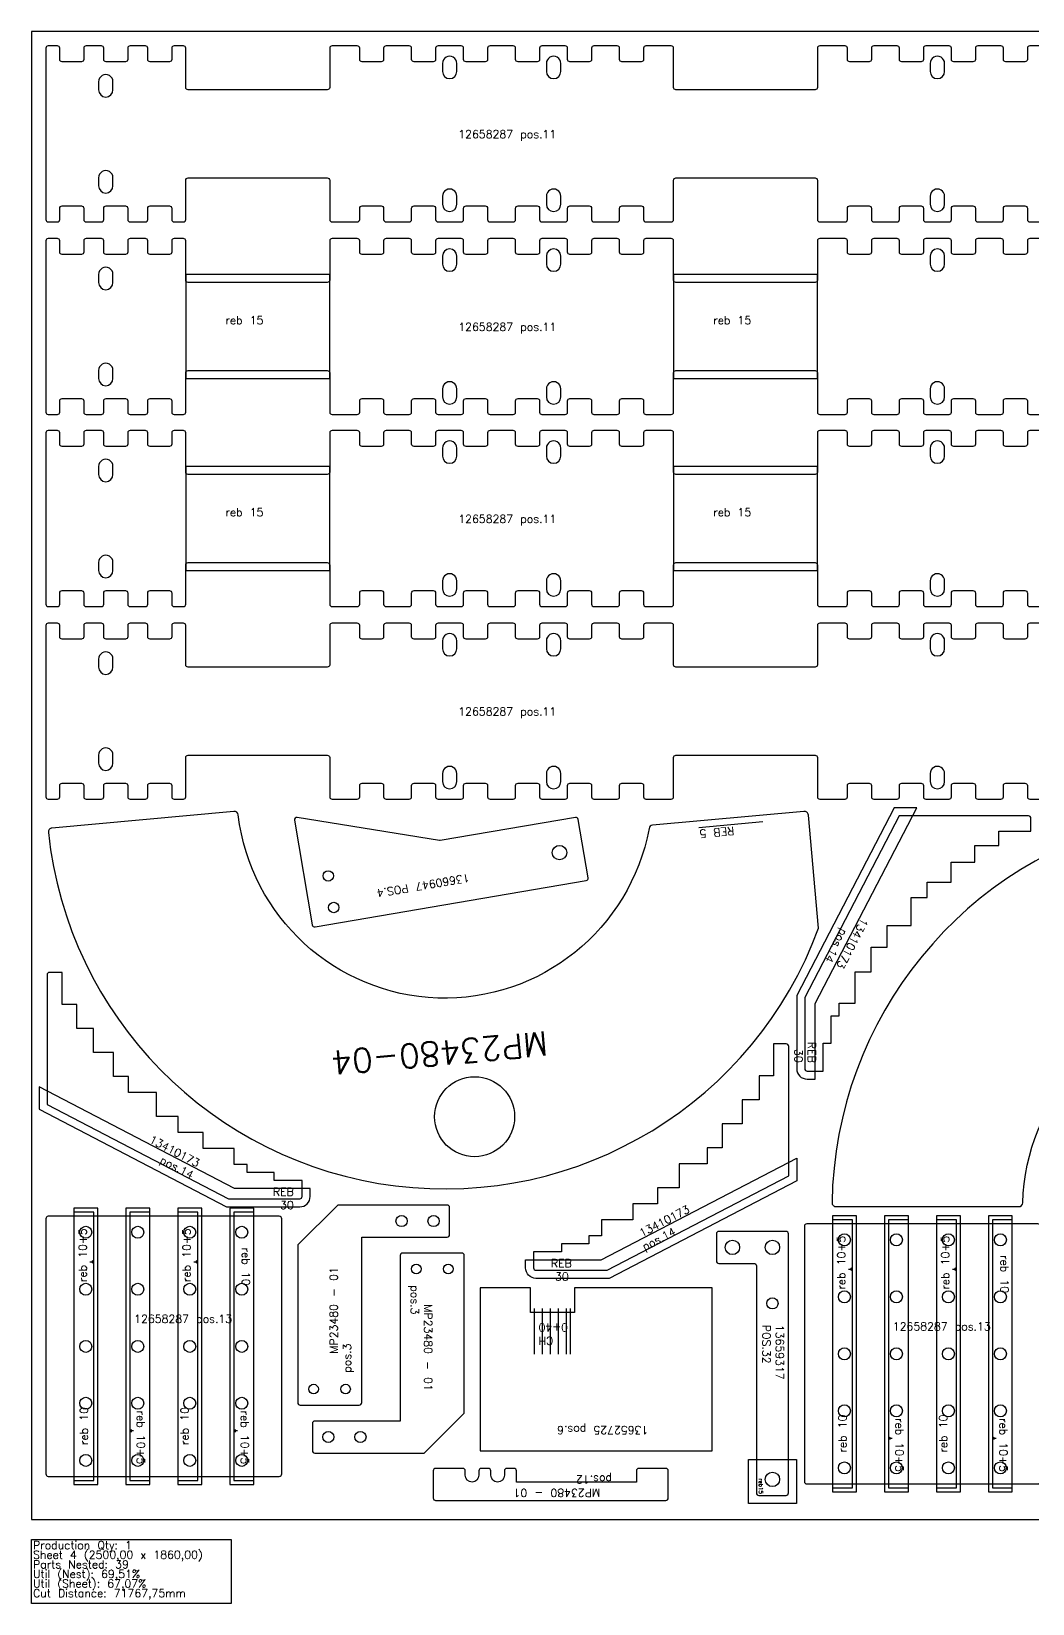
# Model space of a CAD drawing. Header units: millimetres. Extents: x 7875 to 10375, y -105 to 1860.
# Drawn here: x 7875 to 9127, y -105 to 1860 of the extents above; entities that cross this region are included whole.
import ezdxf

# ---------------------------------------------------------------- set-up
doc = ezdxf.new("R2010")
doc.units = ezdxf.units.MM
for name, color, linetype in [('12658287', 7, 'Continuous'), ('13410173', 7, 'Continuous'), ('13660947v0', 7, 'Continuous'), ('Chanfro', 7, 'Continuous'), ('MP23480 - 01', 7, 'Continuous'), ('MP23480-04', 7, 'Continuous'), ('Rebaixo', 7, 'Continuous'), ('sheet', 24, 'Continuous'), ('Stats', 7, 'Continuous'), ('Texto', 7, 'Continuous')]:
    doc.layers.add(name, color=color, linetype=linetype)
doc.styles.get("Standard").update_dxf_attribs({"font": 'txt.shx'})

msp = doc.modelspace()

# ---------------------------------------------------------------- linework, layer by layer
at = {"color": 7}
msp.add_lwpolyline([(8731.7, 323.2, 0.414214), (8734.7, 320.2), (8778.7, 320.2, -0.414214), (8781.7, 317.2), (8781.7, 33.2, 0.414214), (8784.7, 30.2), (8818.7, 30.2, 0.414214), (8821.7, 33.2), (8821.7, 357.2, 0.414214), (8818.7, 360.2), (8734.7, 360.2, 0.414214), (8731.7, 357.2)], format="xyb", close=True, dxfattribs=at)
at = {"color": 2}
msp.add_lwpolyline([(8726.2, 85.7), (8726.2, 289.7), (8554.2, 289.7), (8554.2, 258.7), (8499.2, 258.7), (8499.2, 289.7), (8436.2, 289.7), (8436.2, 85.7)], close=True, dxfattribs=at)
at = {"color": 7}
for centre, radius in [((8751.7, 340.2), 9), ((8801.7, 340.2), 9), ((8801.7, 270.2), 7), ((8801.7, 50.2), 9)]:
    msp.add_circle(centre, radius, dxfattribs=at)
at = {"layer": '12658287', "color": 1}
for p, q in [((8002.8, 110.9), (7998, 110.9)), ((8132.8, 110.9), (8128, 110.9)), ((8951.5, 101.5), (8946.7, 101.5)), ((9081.5, 101.5), (9076.7, 101.5))]:
    msp.add_line(p, q, dxfattribs=at)
at = {"layer": '12658287', "color": 2}
for points in [[(9152.5, 1842), (9123.5, 1842, 0.414214), (9120.5, 1839), (9120.5, 1825, -0.414214), (9117.5, 1822), (9093.5, 1822, -0.414214), (9090.5, 1825), (9090.5, 1839, 0.414214), (9087.5, 1842), (9058.5, 1842, 0.414214), (9055.5, 1839), (9055.5, 1825, -0.414214), (9052.5, 1822), (9028.5, 1822, -0.414214), (9025.5, 1825), (9025.5, 1839, 0.414214), (9022.5, 1842), (8993.5, 1842, 0.414214), (8990.5, 1839), (8990.5, 1825, -0.414214), (8987.5, 1822), (8963.5, 1822, -0.414214), (8960.5, 1825), (8960.5, 1839, 0.414214), (8957.5, 1842), (8928.5, 1842, 0.414214), (8925.5, 1839), (8925.5, 1825, -0.414214), (8922.5, 1822), (8898.5, 1822, -0.414214), (8895.5, 1825), (8895.5, 1839, 0.414214), (8892.5, 1842), (8861, 1842, 0.414214), (8858, 1839), (8858, 1790, -0.414214), (8855, 1787), (8681, 1787, -0.414214), (8678, 1790), (8678, 1839, 0.414214), (8675, 1842), (8643.5, 1842, 0.414214), (8640.5, 1839), (8640.5, 1825, -0.414214), (8637.5, 1822), (8613.5, 1822, -0.414214), (8610.5, 1825), (8610.5, 1839, 0.414214), (8607.5, 1842), (8578.5, 1842, 0.414214), (8575.5, 1839), (8575.5, 1825, -0.414214), (8572.5, 1822), (8548.5, 1822, -0.414214), (8545.5, 1825), (8545.5, 1839, 0.414214), (8542.5, 1842), (8513.5, 1842, 0.414214), (8510.5, 1839), (8510.5, 1825, -0.414214), (8507.5, 1822), (8483.5, 1822, -0.414214), (8480.5, 1825), (8480.5, 1839, 0.414214), (8477.5, 1842), (8448.5, 1842, 0.414214), (8445.5, 1839), (8445.5, 1825, -0.414214), (8442.5, 1822), (8418.5, 1822, -0.414214), (8415.5, 1825), (8415.5, 1839, 0.414214), (8412.5, 1842), (8383.5, 1842, 0.414214), (8380.5, 1839), (8380.5, 1825, -0.414214), (8377.5, 1822), (8353.5, 1822, -0.414214), (8350.5, 1825), (8350.5, 1839, 0.414214), (8347.5, 1842), (8318.5, 1842, 0.414214), (8315.5, 1839), (8315.5, 1825, -0.414214), (8312.5, 1822), (8288.5, 1822, -0.414214), (8285.5, 1825), (8285.5, 1839, 0.414214), (8282.5, 1842), (8251, 1842, 0.414214), (8248, 1839), (8248, 1790, -0.414214), (8245, 1787), (8071, 1787, -0.414214), (8068, 1790), (8068, 1839, 0.414214), (8065, 1842), (8053.5, 1842, 0.414214), (8050.5, 1839), (8050.5, 1825, -0.414214), (8047.5, 1822), (8023.5, 1822, -0.414214), (8020.5, 1825), (8020.5, 1839, 0.414214), (8017.5, 1842), (7998.5, 1842, 0.414214), (7995.5, 1839), (7995.5, 1825, -0.414214), (7992.5, 1822), (7968.5, 1822, -0.414214), (7965.5, 1825), (7965.5, 1839, 0.414214), (7962.5, 1842), (7943.5, 1842, 0.414214), (7940.5, 1839), (7940.5, 1825, -0.414214), (7937.5, 1822), (7913.5, 1822, -0.414214), (7910.5, 1825), (7910.5, 1839, 0.414214), (7907.5, 1842), (7896, 1842, 0.414214), (7893, 1839), (7893, 1625, 0.414214), (7896, 1622), (7907.5, 1622, 0.414214), (7910.5, 1625), (7910.5, 1639, -0.414214), (7913.5, 1642), (7937.5, 1642, -0.414214), (7940.5, 1639), (7940.5, 1625, 0.414214), (7943.5, 1622), (7962.5, 1622, 0.414214), (7965.5, 1625), (7965.5, 1639, -0.414214), (7968.5, 1642), (7992.5, 1642, -0.414214), (7995.5, 1639), (7995.5, 1625, 0.414214), (7998.5, 1622), (8017.5, 1622, 0.414214), (8020.5, 1625), (8020.5, 1639, -0.414214), (8023.5, 1642), (8047.5, 1642, -0.414214), (8050.5, 1639), (8050.5, 1625, 0.414214), (8053.5, 1622), (8065, 1622, 0.414214), (8068, 1625), (8068, 1674, -0.414214), (8071, 1677), (8245, 1677, -0.414214), (8248, 1674), (8248, 1625, 0.414214), (8251, 1622), (8282.5, 1622, 0.414214), (8285.5, 1625), (8285.5, 1639, -0.414214), (8288.5, 1642), (8312.5, 1642, -0.414214), (8315.5, 1639), (8315.5, 1625, 0.414214), (8318.5, 1622), (8347.5, 1622, 0.414214), (8350.5, 1625), (8350.5, 1639, -0.414214), (8353.5, 1642), (8377.5, 1642, -0.414214), (8380.5, 1639), (8380.5, 1625, 0.414214), (8383.5, 1622), (8412.5, 1622, 0.414214), (8415.5, 1625), (8415.5, 1639, -0.414214), (8418.5, 1642), (8442.5, 1642, -0.414214), (8445.5, 1639), (8445.5, 1625, 0.414214), (8448.5, 1622), (8477.5, 1622, 0.414214), (8480.5, 1625), (8480.5, 1639, -0.414214), (8483.5, 1642), (8507.5, 1642, -0.414214), (8510.5, 1639), (8510.5, 1625, 0.414214), (8513.5, 1622), (8542.5, 1622, 0.414214), (8545.5, 1625), (8545.5, 1639, -0.414214), (8548.5, 1642), (8572.5, 1642, -0.414214), (8575.5, 1639), (8575.5, 1625, 0.414214), (8578.5, 1622), (8607.5, 1622, 0.414214), (8610.5, 1625), (8610.5, 1639, -0.414214), (8613.5, 1642), (8637.5, 1642, -0.414214), (8640.5, 1639), (8640.5, 1625, 0.414214), (8643.5, 1622), (8675, 1622, 0.414214), (8678, 1625), (8678, 1674, -0.414214), (8681, 1677), (8855, 1677, -0.414214), (8858, 1674), (8858, 1625, 0.414214), (8861, 1622), (8892.5, 1622, 0.414214), (8895.5, 1625), (8895.5, 1639, -0.414214), (8898.5, 1642), (8922.5, 1642, -0.414214), (8925.5, 1639), (8925.5, 1625, 0.414214), (8928.5, 1622), (8957.5, 1622, 0.414214), (8960.5, 1625), (8960.5, 1639, -0.414214), (8963.5, 1642), (8987.5, 1642, -0.414214), (8990.5, 1639), (8990.5, 1625, 0.414214), (8993.5, 1622), (9022.5, 1622, 0.414214), (9025.5, 1625), (9025.5, 1639, -0.414214), (9028.5, 1642), (9052.5, 1642, -0.414214), (9055.5, 1639), (9055.5, 1625, 0.414214), (9058.5, 1622), (9087.5, 1622, 0.414214), (9090.5, 1625), (9090.5, 1639, -0.414214), (9093.5, 1642), (9117.5, 1642, -0.414214), (9120.5, 1639), (9120.5, 1625, 0.414214), (9123.5, 1622), (9152.5, 1622, 0.414214)], [(9152.5, 1120.4), (9123.5, 1120.4, 0.414214), (9120.5, 1117.4), (9120.5, 1103.4, -0.414214), (9117.5, 1100.4), (9093.5, 1100.4, -0.414214), (9090.5, 1103.4), (9090.5, 1117.4, 0.414214), (9087.5, 1120.4), (9058.5, 1120.4, 0.414214), (9055.5, 1117.4), (9055.5, 1103.4, -0.414214), (9052.5, 1100.4), (9028.5, 1100.4, -0.414214), (9025.5, 1103.4), (9025.5, 1117.4, 0.414214), (9022.5, 1120.4), (8993.5, 1120.4, 0.414214), (8990.5, 1117.4), (8990.5, 1103.4, -0.414214), (8987.5, 1100.4), (8963.5, 1100.4, -0.414214), (8960.5, 1103.4), (8960.5, 1117.4, 0.414214), (8957.5, 1120.4), (8928.5, 1120.4, 0.414214), (8925.5, 1117.4), (8925.5, 1103.4, -0.414214), (8922.5, 1100.4), (8898.5, 1100.4, -0.414214), (8895.5, 1103.4), (8895.5, 1117.4, 0.414214), (8892.5, 1120.4), (8861, 1120.4, 0.414214), (8858, 1117.4), (8858, 1068.4, -0.414214), (8855, 1065.4), (8681, 1065.4, -0.414214), (8678, 1068.4), (8678, 1117.4, 0.414214), (8675, 1120.4), (8643.5, 1120.4, 0.414214), (8640.5, 1117.4), (8640.5, 1103.4, -0.414214), (8637.5, 1100.4), (8613.5, 1100.4, -0.414214), (8610.5, 1103.4), (8610.5, 1117.4, 0.414214), (8607.5, 1120.4), (8578.5, 1120.4, 0.414214), (8575.5, 1117.4), (8575.5, 1103.4, -0.414214), (8572.5, 1100.4), (8548.5, 1100.4, -0.414214), (8545.5, 1103.4), (8545.5, 1117.4, 0.414214), (8542.5, 1120.4), (8513.5, 1120.4, 0.414214), (8510.5, 1117.4), (8510.5, 1103.4, -0.414214), (8507.5, 1100.4), (8483.5, 1100.4, -0.414214), (8480.5, 1103.4), (8480.5, 1117.4, 0.414214), (8477.5, 1120.4), (8448.5, 1120.4, 0.414214), (8445.5, 1117.4), (8445.5, 1103.4, -0.414214), (8442.5, 1100.4), (8418.5, 1100.4, -0.414214), (8415.5, 1103.4), (8415.5, 1117.4, 0.414214), (8412.5, 1120.4), (8383.5, 1120.4, 0.414214), (8380.5, 1117.4), (8380.5, 1103.4, -0.414214), (8377.5, 1100.4), (8353.5, 1100.4, -0.414214), (8350.5, 1103.4), (8350.5, 1117.4, 0.414214), (8347.5, 1120.4), (8318.5, 1120.4, 0.414214), (8315.5, 1117.4), (8315.5, 1103.4, -0.414214), (8312.5, 1100.4), (8288.5, 1100.4, -0.414214), (8285.5, 1103.4), (8285.5, 1117.4, 0.414214), (8282.5, 1120.4), (8251, 1120.4, 0.414214), (8248, 1117.4), (8248, 1068.4, -0.414214), (8245, 1065.4), (8071, 1065.4, -0.414214), (8068, 1068.4), (8068, 1117.4, 0.414214), (8065, 1120.4), (8053.5, 1120.4, 0.414214), (8050.5, 1117.4), (8050.5, 1103.4, -0.414214), (8047.5, 1100.4), (8023.5, 1100.4, -0.414214), (8020.5, 1103.4), (8020.5, 1117.4, 0.414214), (8017.5, 1120.4), (7998.5, 1120.4, 0.414214), (7995.5, 1117.4), (7995.5, 1103.4, -0.414214), (7992.5, 1100.4), (7968.5, 1100.4, -0.414214), (7965.5, 1103.4), (7965.5, 1117.4, 0.414214), (7962.5, 1120.4), (7943.5, 1120.4, 0.414214), (7940.5, 1117.4), (7940.5, 1103.4, -0.414214), (7937.5, 1100.4), (7913.5, 1100.4, -0.414214), (7910.5, 1103.4), (7910.5, 1117.4, 0.414214), (7907.5, 1120.4), (7896, 1120.4, 0.414214), (7893, 1117.4), (7893, 903.4, 0.414214), (7896, 900.4), (7907.5, 900.4, 0.414214), (7910.5, 903.4), (7910.5, 917.4, -0.414214), (7913.5, 920.4), (7937.5, 920.4, -0.414214), (7940.5, 917.4), (7940.5, 903.4, 0.414214), (7943.5, 900.4), (7962.5, 900.4, 0.414214), (7965.5, 903.4), (7965.5, 917.4, -0.414214), (7968.5, 920.4), (7992.5, 920.4, -0.414214), (7995.5, 917.4), (7995.5, 903.4, 0.414214), (7998.5, 900.4), (8017.5, 900.4, 0.414214), (8020.5, 903.4), (8020.5, 917.4, -0.414214), (8023.5, 920.4), (8047.5, 920.4, -0.414214), (8050.5, 917.4), (8050.5, 903.4, 0.414214), (8053.5, 900.4), (8065, 900.4, 0.414214), (8068, 903.4), (8068, 952.4, -0.414214), (8071, 955.4), (8245, 955.4, -0.414214), (8248, 952.4), (8248, 903.4, 0.414214), (8251, 900.4), (8282.5, 900.4, 0.414214), (8285.5, 903.4), (8285.5, 917.4, -0.414214), (8288.5, 920.4), (8312.5, 920.4, -0.414214), (8315.5, 917.4), (8315.5, 903.4, 0.414214), (8318.5, 900.4), (8347.5, 900.4, 0.414214), (8350.5, 903.4), (8350.5, 917.4, -0.414214), (8353.5, 920.4), (8377.5, 920.4, -0.414214), (8380.5, 917.4), (8380.5, 903.4, 0.414214), (8383.5, 900.4), (8412.5, 900.4, 0.414214), (8415.5, 903.4), (8415.5, 917.4, -0.414214), (8418.5, 920.4), (8442.5, 920.4, -0.414214), (8445.5, 917.4), (8445.5, 903.4, 0.414214), (8448.5, 900.4), (8477.5, 900.4, 0.414214), (8480.5, 903.4), (8480.5, 917.4, -0.414214), (8483.5, 920.4), (8507.5, 920.4, -0.414214), (8510.5, 917.4), (8510.5, 903.4, 0.414214), (8513.5, 900.4), (8542.5, 900.4, 0.414214), (8545.5, 903.4), (8545.5, 917.4, -0.414214), (8548.5, 920.4), (8572.5, 920.4, -0.414214), (8575.5, 917.4), (8575.5, 903.4, 0.414214), (8578.5, 900.4), (8607.5, 900.4, 0.414214), (8610.5, 903.4), (8610.5, 917.4, -0.414214), (8613.5, 920.4), (8637.5, 920.4, -0.414214), (8640.5, 917.4), (8640.5, 903.4, 0.414214), (8643.5, 900.4), (8675, 900.4, 0.414214), (8678, 903.4), (8678, 952.4, -0.414214), (8681, 955.4), (8855, 955.4, -0.414214), (8858, 952.4), (8858, 903.4, 0.414214), (8861, 900.4), (8892.5, 900.4, 0.414214), (8895.5, 903.4), (8895.5, 917.4, -0.414214), (8898.5, 920.4), (8922.5, 920.4, -0.414214), (8925.5, 917.4), (8925.5, 903.4, 0.414214), (8928.5, 900.4), (8957.5, 900.4, 0.414214), (8960.5, 903.4), (8960.5, 917.4, -0.414214), (8963.5, 920.4), (8987.5, 920.4, -0.414214), (8990.5, 917.4), (8990.5, 903.4, 0.414214), (8993.5, 900.4), (9022.5, 900.4, 0.414214), (9025.5, 903.4), (9025.5, 917.4, -0.414214), (9028.5, 920.4), (9052.5, 920.4, -0.414214), (9055.5, 917.4), (9055.5, 903.4, 0.414214), (9058.5, 900.4), (9087.5, 900.4, 0.414214), (9090.5, 903.4), (9090.5, 917.4, -0.414214), (9093.5, 920.4), (9117.5, 920.4, -0.414214), (9120.5, 917.4), (9120.5, 903.4, 0.414214), (9123.5, 900.4), (9152.5, 900.4, 0.414214)]]:
    msp.add_lwpolyline(points, format="xyb", dxfattribs=at)
for points in [[(8389, 1810, 0.999961), (8407, 1810), (8407, 1820, 1.000039), (8389, 1820)], [(8519, 1810, 0.999961), (8537, 1810), (8537, 1820, 1.000039), (8519, 1820)], [(8999, 1810, 0.999961), (9017, 1810), (9017, 1820, 1.000039), (8999, 1820)], [(7959, 1787, 0.999961), (7977, 1787), (7977, 1797, 1.000039), (7959, 1797)], [(7977, 1677, 1.000039), (7959, 1677), (7959, 1667, 0.999914), (7977, 1667)], [(8407, 1654, 1.000086), (8389, 1654), (8389, 1644, 0.999961), (8407, 1644)], [(8537, 1654, 1.000086), (8519, 1654), (8519, 1644, 0.999961), (8537, 1644)], [(9017, 1654, 1.000086), (8999, 1654), (8999, 1644, 0.999961), (9017, 1644)], [(8389, 1088.4, 0.999958), (8407, 1088.4), (8407, 1098.4, 1.000087), (8389, 1098.4)], [(8519, 1088.4, 0.999958), (8537, 1088.4), (8537, 1098.4, 1.000087), (8519, 1098.4)], [(8999, 1088.4, 0.999958), (9017, 1088.4), (9017, 1098.4, 1.000087), (8999, 1098.4)], [(7959, 1065.4, 0.999958), (7977, 1065.4), (7977, 1075.4, 1.000042), (7959, 1075.4)], [(7977, 955.4, 1.000087), (7959, 955.4), (7959, 945.4, 0.999958), (7977, 945.4)], [(8407, 932.4, 1.000042), (8389, 932.4), (8389, 922.4, 0.999958), (8407, 922.4)], [(8537, 932.4, 1.000042), (8519, 932.4), (8519, 922.4, 0.999958), (8537, 922.4)], [(9017, 932.4, 1.000042), (8999, 932.4), (8999, 922.4, 0.999958), (9017, 922.4)]]:
    msp.add_lwpolyline(points, format="xyb", close=True, dxfattribs=at)
at = {"layer": '12658287', "color": 6}
for points in [[(9152.5, 1601.2), (9123.5, 1601.2, 0.414214), (9120.5, 1598.2), (9120.5, 1584.2, -0.414214), (9117.5, 1581.2), (9093.5, 1581.2, -0.414214), (9090.5, 1584.2), (9090.5, 1598.2, 0.414214), (9087.5, 1601.2), (9058.5, 1601.2, 0.414214), (9055.5, 1598.2), (9055.5, 1584.2, -0.414214), (9052.5, 1581.2), (9028.5, 1581.2, -0.414214), (9025.5, 1584.2), (9025.5, 1598.2, 0.414214), (9022.5, 1601.2), (8993.5, 1601.2, 0.414214), (8990.5, 1598.2), (8990.5, 1584.2, -0.414214), (8987.5, 1581.2), (8963.5, 1581.2, -0.414214), (8960.5, 1584.2), (8960.5, 1598.2, 0.414214), (8957.5, 1601.2), (8928.5, 1601.2, 0.414214), (8925.5, 1598.2), (8925.5, 1584.2, -0.414214), (8922.5, 1581.2), (8898.5, 1581.2, -0.414214), (8895.5, 1584.2), (8895.5, 1598.2, 0.414214), (8892.5, 1601.2), (8861, 1601.2, 0.414214), (8858, 1598.2), (8858, 1549.2, -0.414214), (8855, 1546.2), (8681, 1546.2, -0.414214), (8678, 1549.2), (8678, 1598.2, 0.414214), (8675, 1601.2), (8643.5, 1601.2, 0.414214), (8640.5, 1598.2), (8640.5, 1584.2, -0.414214), (8637.5, 1581.2), (8613.5, 1581.2, -0.414214), (8610.5, 1584.2), (8610.5, 1598.2, 0.414214), (8607.5, 1601.2), (8578.5, 1601.2, 0.414214), (8575.5, 1598.2), (8575.5, 1584.2, -0.414214), (8572.5, 1581.2), (8548.5, 1581.2, -0.414214), (8545.5, 1584.2), (8545.5, 1598.2, 0.414214), (8542.5, 1601.2), (8513.5, 1601.2, 0.414214), (8510.5, 1598.2), (8510.5, 1584.2, -0.414214), (8507.5, 1581.2), (8483.5, 1581.2, -0.414214), (8480.5, 1584.2), (8480.5, 1598.2, 0.414214), (8477.5, 1601.2), (8448.5, 1601.2, 0.414214), (8445.5, 1598.2), (8445.5, 1584.2, -0.414214), (8442.5, 1581.2), (8418.5, 1581.2, -0.414214), (8415.5, 1584.2), (8415.5, 1598.2, 0.414214), (8412.5, 1601.2), (8383.5, 1601.2, 0.414214), (8380.5, 1598.2), (8380.5, 1584.2, -0.414214), (8377.5, 1581.2), (8353.5, 1581.2, -0.414214), (8350.5, 1584.2), (8350.5, 1598.2, 0.414214), (8347.5, 1601.2), (8318.5, 1601.2, 0.414214), (8315.5, 1598.2), (8315.5, 1584.2, -0.414214), (8312.5, 1581.2), (8288.5, 1581.2, -0.414214), (8285.5, 1584.2), (8285.5, 1598.2, 0.414214), (8282.5, 1601.2), (8251, 1601.2, 0.414214), (8248, 1598.2), (8248, 1549.2, -0.414214), (8245, 1546.2), (8071, 1546.2, -0.414214), (8068, 1549.2), (8068, 1598.2, 0.414214), (8065, 1601.2), (8053.5, 1601.2, 0.414214), (8050.5, 1598.2), (8050.5, 1584.2, -0.414214), (8047.5, 1581.2), (8023.5, 1581.2, -0.414214), (8020.5, 1584.2), (8020.5, 1598.2, 0.414214), (8017.5, 1601.2), (7998.5, 1601.2, 0.414214), (7995.5, 1598.2), (7995.5, 1584.2, -0.414214), (7992.5, 1581.2), (7968.5, 1581.2, -0.414214), (7965.5, 1584.2), (7965.5, 1598.2, 0.414214), (7962.5, 1601.2), (7943.5, 1601.2, 0.414214), (7940.5, 1598.2), (7940.5, 1584.2, -0.414214), (7937.5, 1581.2), (7913.5, 1581.2, -0.414214), (7910.5, 1584.2), (7910.5, 1598.2, 0.414214), (7907.5, 1601.2), (7896, 1601.2, 0.414214), (7893, 1598.2), (7893, 1384.2, 0.414214), (7896, 1381.2), (7907.5, 1381.2, 0.414214), (7910.5, 1384.2), (7910.5, 1398.2, -0.414214), (7913.5, 1401.2), (7937.5, 1401.2, -0.414214), (7940.5, 1398.2), (7940.5, 1384.2, 0.414214), (7943.5, 1381.2), (7962.5, 1381.2, 0.414214), (7965.5, 1384.2), (7965.5, 1398.2, -0.414214), (7968.5, 1401.2), (7992.5, 1401.2, -0.414214), (7995.5, 1398.2), (7995.5, 1384.2, 0.414214), (7998.5, 1381.2), (8017.5, 1381.2, 0.414214), (8020.5, 1384.2), (8020.5, 1398.2, -0.414214), (8023.5, 1401.2), (8047.5, 1401.2, -0.414214), (8050.5, 1398.2), (8050.5, 1384.2, 0.414214), (8053.5, 1381.2), (8065, 1381.2, 0.414214), (8068, 1384.2), (8068, 1433.2, -0.414214), (8071, 1436.2), (8245, 1436.2, -0.414214), (8248, 1433.2), (8248, 1384.2, 0.414214), (8251, 1381.2), (8282.5, 1381.2, 0.414214), (8285.5, 1384.2), (8285.5, 1398.2, -0.414214), (8288.5, 1401.2), (8312.5, 1401.2, -0.414214), (8315.5, 1398.2), (8315.5, 1384.2, 0.414214), (8318.5, 1381.2), (8347.5, 1381.2, 0.414214), (8350.5, 1384.2), (8350.5, 1398.2, -0.414214), (8353.5, 1401.2), (8377.5, 1401.2, -0.414214), (8380.5, 1398.2), (8380.5, 1384.2, 0.414214), (8383.5, 1381.2), (8412.5, 1381.2, 0.414214), (8415.5, 1384.2), (8415.5, 1398.2, -0.414214), (8418.5, 1401.2), (8442.5, 1401.2, -0.414214), (8445.5, 1398.2), (8445.5, 1384.2, 0.414214), (8448.5, 1381.2), (8477.5, 1381.2, 0.414214), (8480.5, 1384.2), (8480.5, 1398.2, -0.414214), (8483.5, 1401.2), (8507.5, 1401.2, -0.414214), (8510.5, 1398.2), (8510.5, 1384.2, 0.414214), (8513.5, 1381.2), (8542.5, 1381.2, 0.414214), (8545.5, 1384.2), (8545.5, 1398.2, -0.414214), (8548.5, 1401.2), (8572.5, 1401.2, -0.414214), (8575.5, 1398.2), (8575.5, 1384.2, 0.414214), (8578.5, 1381.2), (8607.5, 1381.2, 0.414214), (8610.5, 1384.2), (8610.5, 1398.2, -0.414214), (8613.5, 1401.2), (8637.5, 1401.2, -0.414214), (8640.5, 1398.2), (8640.5, 1384.2, 0.414214), (8643.5, 1381.2), (8675, 1381.2, 0.414214), (8678, 1384.2), (8678, 1433.2, -0.414214), (8681, 1436.2), (8855, 1436.2, -0.414214), (8858, 1433.2), (8858, 1384.2, 0.414214), (8861, 1381.2), (8892.5, 1381.2, 0.414214), (8895.5, 1384.2), (8895.5, 1398.2, -0.414214), (8898.5, 1401.2), (8922.5, 1401.2, -0.414214), (8925.5, 1398.2), (8925.5, 1384.2, 0.414214), (8928.5, 1381.2), (8957.5, 1381.2, 0.414214), (8960.5, 1384.2), (8960.5, 1398.2, -0.414214), (8963.5, 1401.2), (8987.5, 1401.2, -0.414214), (8990.5, 1398.2), (8990.5, 1384.2, 0.414214), (8993.5, 1381.2), (9022.5, 1381.2, 0.414214), (9025.5, 1384.2), (9025.5, 1398.2, -0.414214), (9028.5, 1401.2), (9052.5, 1401.2, -0.414214), (9055.5, 1398.2), (9055.5, 1384.2, 0.414214), (9058.5, 1381.2), (9087.5, 1381.2, 0.414214), (9090.5, 1384.2), (9090.5, 1398.2, -0.414214), (9093.5, 1401.2), (9117.5, 1401.2, -0.414214), (9120.5, 1398.2), (9120.5, 1384.2, 0.414214), (9123.5, 1381.2), (9152.5, 1381.2, 0.414214)], [(9152.5, 1361.2), (9123.5, 1361.2, 0.414214), (9120.5, 1358.2), (9120.5, 1344.2, -0.414214), (9117.5, 1341.2), (9093.5, 1341.2, -0.414214), (9090.5, 1344.2), (9090.5, 1358.2, 0.414214), (9087.5, 1361.2), (9058.5, 1361.2, 0.414214), (9055.5, 1358.2), (9055.5, 1344.2, -0.414214), (9052.5, 1341.2), (9028.5, 1341.2, -0.414214), (9025.5, 1344.2), (9025.5, 1358.2, 0.414214), (9022.5, 1361.2), (8993.5, 1361.2, 0.414214), (8990.5, 1358.2), (8990.5, 1344.2, -0.414214), (8987.5, 1341.2), (8963.5, 1341.2, -0.414214), (8960.5, 1344.2), (8960.5, 1358.2, 0.414214), (8957.5, 1361.2), (8928.5, 1361.2, 0.414214), (8925.5, 1358.2), (8925.5, 1344.2, -0.414214), (8922.5, 1341.2), (8898.5, 1341.2, -0.414214), (8895.5, 1344.2), (8895.5, 1358.2, 0.414214), (8892.5, 1361.2), (8861, 1361.2, 0.414214), (8858, 1358.2), (8858, 1309.2, -0.414214), (8855, 1306.2), (8681, 1306.2, -0.414214), (8678, 1309.2), (8678, 1358.2, 0.414214), (8675, 1361.2), (8643.5, 1361.2, 0.414214), (8640.5, 1358.2), (8640.5, 1344.2, -0.414214), (8637.5, 1341.2), (8613.5, 1341.2, -0.414214), (8610.5, 1344.2), (8610.5, 1358.2, 0.414214), (8607.5, 1361.2), (8578.5, 1361.2, 0.414214), (8575.5, 1358.2), (8575.5, 1344.2, -0.414214), (8572.5, 1341.2), (8548.5, 1341.2, -0.414214), (8545.5, 1344.2), (8545.5, 1358.2, 0.414214), (8542.5, 1361.2), (8513.5, 1361.2, 0.414214), (8510.5, 1358.2), (8510.5, 1344.2, -0.414214), (8507.5, 1341.2), (8483.5, 1341.2, -0.414214), (8480.5, 1344.2), (8480.5, 1358.2, 0.414214), (8477.5, 1361.2), (8448.5, 1361.2, 0.414214), (8445.5, 1358.2), (8445.5, 1344.2, -0.414214), (8442.5, 1341.2), (8418.5, 1341.2, -0.414214), (8415.5, 1344.2), (8415.5, 1358.2, 0.414214), (8412.5, 1361.2), (8383.5, 1361.2, 0.414214), (8380.5, 1358.2), (8380.5, 1344.2, -0.414214), (8377.5, 1341.2), (8353.5, 1341.2, -0.414214), (8350.5, 1344.2), (8350.5, 1358.2, 0.414214), (8347.5, 1361.2), (8318.5, 1361.2, 0.414214), (8315.5, 1358.2), (8315.5, 1344.2, -0.414214), (8312.5, 1341.2), (8288.5, 1341.2, -0.414214), (8285.5, 1344.2), (8285.5, 1358.2, 0.414214), (8282.5, 1361.2), (8251, 1361.2, 0.414214), (8248, 1358.2), (8248, 1309.2, -0.414214), (8245, 1306.2), (8071, 1306.2, -0.414214), (8068, 1309.2), (8068, 1358.2, 0.414214), (8065, 1361.2), (8053.5, 1361.2, 0.414214), (8050.5, 1358.2), (8050.5, 1344.2, -0.414214), (8047.5, 1341.2), (8023.5, 1341.2, -0.414214), (8020.5, 1344.2), (8020.5, 1358.2, 0.414214), (8017.5, 1361.2), (7998.5, 1361.2, 0.414214), (7995.5, 1358.2), (7995.5, 1344.2, -0.414214), (7992.5, 1341.2), (7968.5, 1341.2, -0.414214), (7965.5, 1344.2), (7965.5, 1358.2, 0.414214), (7962.5, 1361.2), (7943.5, 1361.2, 0.414214), (7940.5, 1358.2), (7940.5, 1344.2, -0.414214), (7937.5, 1341.2), (7913.5, 1341.2, -0.414214), (7910.5, 1344.2), (7910.5, 1358.2, 0.414214), (7907.5, 1361.2), (7896, 1361.2, 0.414214), (7893, 1358.2), (7893, 1144.2, 0.414214), (7896, 1141.2), (7907.5, 1141.2, 0.414214), (7910.5, 1144.2), (7910.5, 1158.2, -0.414214), (7913.5, 1161.2), (7937.5, 1161.2, -0.414214), (7940.5, 1158.2), (7940.5, 1144.2, 0.414214), (7943.5, 1141.2), (7962.5, 1141.2, 0.414214), (7965.5, 1144.2), (7965.5, 1158.2, -0.414214), (7968.5, 1161.2), (7992.5, 1161.2, -0.414214), (7995.5, 1158.2), (7995.5, 1144.2, 0.414214), (7998.5, 1141.2), (8017.5, 1141.2, 0.414214), (8020.5, 1144.2), (8020.5, 1158.2, -0.414214), (8023.5, 1161.2), (8047.5, 1161.2, -0.414214), (8050.5, 1158.2), (8050.5, 1144.2, 0.414214), (8053.5, 1141.2), (8065, 1141.2, 0.414214), (8068, 1144.2), (8068, 1193.2, -0.414214), (8071, 1196.2), (8245, 1196.2, -0.414214), (8248, 1193.2), (8248, 1144.2, 0.414214), (8251, 1141.2), (8282.5, 1141.2, 0.414214), (8285.5, 1144.2), (8285.5, 1158.2, -0.414214), (8288.5, 1161.2), (8312.5, 1161.2, -0.414214), (8315.5, 1158.2), (8315.5, 1144.2, 0.414214), (8318.5, 1141.2), (8347.5, 1141.2, 0.414214), (8350.5, 1144.2), (8350.5, 1158.2, -0.414214), (8353.5, 1161.2), (8377.5, 1161.2, -0.414214), (8380.5, 1158.2), (8380.5, 1144.2, 0.414214), (8383.5, 1141.2), (8412.5, 1141.2, 0.414214), (8415.5, 1144.2), (8415.5, 1158.2, -0.414214), (8418.5, 1161.2), (8442.5, 1161.2, -0.414214), (8445.5, 1158.2), (8445.5, 1144.2, 0.414214), (8448.5, 1141.2), (8477.5, 1141.2, 0.414214), (8480.5, 1144.2), (8480.5, 1158.2, -0.414214), (8483.5, 1161.2), (8507.5, 1161.2, -0.414214), (8510.5, 1158.2), (8510.5, 1144.2, 0.414214), (8513.5, 1141.2), (8542.5, 1141.2, 0.414214), (8545.5, 1144.2), (8545.5, 1158.2, -0.414214), (8548.5, 1161.2), (8572.5, 1161.2, -0.414214), (8575.5, 1158.2), (8575.5, 1144.2, 0.414214), (8578.5, 1141.2), (8607.5, 1141.2, 0.414214), (8610.5, 1144.2), (8610.5, 1158.2, -0.414214), (8613.5, 1161.2), (8637.5, 1161.2, -0.414214), (8640.5, 1158.2), (8640.5, 1144.2, 0.414214), (8643.5, 1141.2), (8675, 1141.2, 0.414214), (8678, 1144.2), (8678, 1193.2, -0.414214), (8681, 1196.2), (8855, 1196.2, -0.414214), (8858, 1193.2), (8858, 1144.2, 0.414214), (8861, 1141.2), (8892.5, 1141.2, 0.414214), (8895.5, 1144.2), (8895.5, 1158.2, -0.414214), (8898.5, 1161.2), (8922.5, 1161.2, -0.414214), (8925.5, 1158.2), (8925.5, 1144.2, 0.414214), (8928.5, 1141.2), (8957.5, 1141.2, 0.414214), (8960.5, 1144.2), (8960.5, 1158.2, -0.414214), (8963.5, 1161.2), (8987.5, 1161.2, -0.414214), (8990.5, 1158.2), (8990.5, 1144.2, 0.414214), (8993.5, 1141.2), (9022.5, 1141.2, 0.414214), (9025.5, 1144.2), (9025.5, 1158.2, -0.414214), (9028.5, 1161.2), (9052.5, 1161.2, -0.414214), (9055.5, 1158.2), (9055.5, 1144.2, 0.414214), (9058.5, 1141.2), (9087.5, 1141.2, 0.414214), (9090.5, 1144.2), (9090.5, 1158.2, -0.414214), (9093.5, 1161.2), (9117.5, 1161.2, -0.414214), (9120.5, 1158.2), (9120.5, 1144.2, 0.414214), (9123.5, 1141.2), (9152.5, 1141.2, 0.414214)]]:
    msp.add_lwpolyline(points, format="xyb", dxfattribs=at)
for points in [[(8389, 1569.2, 0.999941), (8407, 1569.2), (8407, 1579.2, 0.999951), (8389, 1579.2)], [(8519, 1569.2, 0.999941), (8537, 1569.2), (8537, 1579.2, 0.999951), (8519, 1579.2)], [(8999, 1569.2, 0.999941), (9017, 1569.2), (9017, 1579.2, 0.999951), (8999, 1579.2)], [(7959, 1546.2, 0.999941), (7977, 1546.2), (7977, 1556.2, 1.000059), (7959, 1556.2)], [(7977, 1436.2, 1.000059), (7959, 1436.2), (7959, 1426.2, 0.999941), (7977, 1426.2)], [(8407, 1413.2, 1.000059), (8389, 1413.2), (8389, 1403.2, 0.999941), (8407, 1403.2)], [(8537, 1413.2, 1.000059), (8519, 1413.2), (8519, 1403.2, 0.999941), (8537, 1403.2)], [(9017, 1413.2, 1.000059), (8999, 1413.2), (8999, 1403.2, 0.999941), (9017, 1403.2)], [(8389, 1329.2, 0.999944), (8407, 1329.2), (8407, 1339.2, 1.000056), (8389, 1339.2)], [(8519, 1329.2, 0.999944), (8537, 1329.2), (8537, 1339.2, 1.000056), (8519, 1339.2)], [(8999, 1329.2, 0.999944), (9017, 1329.2), (9017, 1339.2, 1.000056), (8999, 1339.2)], [(7959, 1306.2, 0.999944), (7977, 1306.2), (7977, 1316.2, 1.000056), (7959, 1316.2)], [(7977, 1196.2, 1.000056), (7959, 1196.2), (7959, 1186.2, 0.999944), (7977, 1186.2)], [(8407, 1173.2, 1.000056), (8389, 1173.2), (8389, 1163.2, 0.999944), (8407, 1163.2)], [(8537, 1173.2, 1.000056), (8519, 1173.2), (8519, 1163.2, 0.999944), (8537, 1163.2)], [(9017, 1173.2, 1.000056), (8999, 1173.2), (8999, 1163.2, 0.999944), (9017, 1163.2)]]:
    msp.add_lwpolyline(points, format="xyb", close=True, dxfattribs=at)
at = {"layer": '12658287', "color": 1}
for points in [[(8185, 379), (7896, 379, 0.414214), (7893, 376), (7893, 57, 0.414214), (7896, 54), (8185, 54, 0.414214), (8188, 57), (8188, 376, 0.414214)], [(9133.7, 369.6), (8844.7, 369.6, 0.414214), (8841.7, 366.6), (8841.7, 47.6, 0.414214), (8844.7, 44.6), (9133.7, 44.6, 0.414214), (9136.7, 47.6), (9136.7, 366.6, 0.414214)]]:
    msp.add_lwpolyline(points, format="xyb", close=True, dxfattribs=at)
for centre in [(7943, 359), (8008, 359), (8073, 359), (8138, 359), (8891.7, 349.6), (8956.7, 349.6), (9021.7, 349.6), (9086.7, 349.6), (7943, 287.8), (8008, 287.8), (8073, 287.8), (8138, 287.8), (8891.7, 278.4), (8956.7, 278.4), (9021.7, 278.4), (9086.7, 278.4), (7943, 216.5), (8008, 216.5), (8073, 216.5), (8138, 216.5), (8891.7, 207.1), (8956.7, 207.1), (9021.7, 207.1), (9086.7, 207.1), (7943, 145.3), (8008, 145.3), (8073, 145.3), (8138, 145.3), (8891.7, 135.9), (8956.7, 135.9), (9021.7, 135.9), (9086.7, 135.9), (7943, 74), (8008, 74), (8073, 74), (8138, 74), (8891.7, 64.6), (8956.7, 64.6), (9021.7, 64.6), (9086.7, 64.6)]:
    msp.add_circle(centre, 7.5, dxfattribs=at)
at = {"layer": '13410173', "color": 4}
for points in [[(8865, 595.5), (8875, 595.5), (8875, 629.5), (8885, 629.5), (8885, 645.5), (8905, 645.5), (8905, 684.5), (8925, 684.5), (8925, 715.5), (8945, 715.5), (8945, 742.5), (8975, 742.5), (8975, 777.5), (8995, 777.5), (8995, 796.5), (9025, 796.5), (9025, 821.5), (9055, 821.5), (9055, 842.5), (9085, 842.5), (9085, 860.5), (9125, 860.5), (9125, 876.5, 0.414214), (9122, 879.5), (8960, 879.5), (8842, 652.5), (8842, 563.5, 0.414214), (8845, 560.5), (8865, 560.5)], [(8178.6, 423.9), (8178.6, 433.9), (8144.6, 433.9), (8144.6, 443.9), (8128.6, 443.9), (8128.6, 463.9), (8089.6, 463.9), (8089.6, 483.9), (8058.6, 483.9), (8058.6, 503.9), (8031.6, 503.9), (8031.6, 533.9), (7996.6, 533.9), (7996.6, 553.9), (7977.6, 553.9), (7977.6, 583.9), (7952.6, 583.9), (7952.6, 613.9), (7931.6, 613.9), (7931.6, 643.9), (7913.6, 643.9), (7913.6, 683.9), (7897.6, 683.9, 0.414214), (7894.6, 680.9), (7894.6, 518.9), (8121.6, 400.9), (8210.6, 400.9, 0.414214), (8213.6, 403.9), (8213.6, 423.9)]]:
    msp.add_lwpolyline(points, format="xyb", close=True, dxfattribs=at)
at = {"layer": '13410173', "color": 3}
msp.add_lwpolyline([(8538, 334.5), (8503, 334.5), (8503, 314.5, 0.414214), (8506, 311.5), (8595, 311.5), (8822, 429.5), (8822, 591.5, 0.414214), (8819, 594.5), (8803, 594.5), (8803, 554.5), (8785, 554.5), (8785, 524.5), (8764, 524.5), (8764, 494.5), (8739, 494.5), (8739, 464.5), (8720, 464.5), (8720, 444.5), (8685, 444.5), (8685, 414.5), (8658, 414.5), (8658, 394.5), (8627, 394.5), (8627, 374.5), (8588, 374.5), (8588, 354.5), (8572, 354.5), (8572, 344.5), (8538, 344.5)], format="xyb", close=True, dxfattribs=at)
at = {"layer": '13660947v0', "color": 2}
msp.add_lwpolyline([(8386.3, 848.7, -0.082763), (8385.3, 848.7), (8207.3, 877.6, 0.514618), (8203.9, 874.1), (8226.2, 743.2, 0.414214), (8229.7, 740.8), (8568.8, 798.7, 0.414214), (8571.2, 802.2), (8558.8, 875.1, 0.414214), (8555.3, 877.6)], format="xyb", close=True, dxfattribs=at)
for centre, radius in [((8535.4, 833.6), 9), ((8246.2, 804.5), 6.5), ((8253, 765), 6.5)]:
    msp.add_circle(centre, radius, dxfattribs=at)
at = {"layer": 'Chanfro', "color": 2}
for p, q in [((8504.2, 206.7), (8504.2, 263.7)), ((8514.2, 206.7), (8514.2, 263.7)), ((8524.2, 206.7), (8524.2, 263.7)), ((8534.2, 206.7), (8534.2, 263.7)), ((8544.2, 206.7), (8544.2, 263.7)), ((8549.2, 206.7), (8549.2, 263.7))]:
    msp.add_line(p, q, dxfattribs=at)
at = {"layer": 'MP23480 - 01', "color": 2}
for points in [[(8288, 353.1), (8394.9, 353.1, 0.414214), (8397.9, 356.1), (8397.9, 390.1, 0.414214), (8394.9, 393.1), (8258, 393.1), (8208, 343.2), (8208, 146.1, 0.414214), (8211, 143.1), (8285, 143.1, 0.414214), (8288, 146.1)], [(8336.2, 123.1), (8229.3, 123.1, 0.414214), (8226.3, 120.1), (8226.3, 86.1, 0.414214), (8229.3, 83.1), (8366.3, 83.1), (8416.2, 133.1), (8416.2, 330.1, 0.414214), (8413.2, 333.1), (8339.2, 333.1, 0.414214), (8336.2, 330.1)], [(8631.5, 60.9), (8631.5, 46.9), (8481.5, 46.9), (8481.5, 60.9, 0.414214), (8478.5, 63.9), (8469.5, 63.9, 0.414214), (8466.5, 60.9), (8466.5, 55.4, -0.999927), (8449.5, 55.4), (8449.5, 60.9, 0.414214), (8446.5, 63.9), (8437.5, 63.9, 0.414214), (8434.5, 60.9), (8434.5, 55.4, -0.999927), (8417.5, 55.4), (8417.5, 60.9, 0.414214), (8414.5, 63.9), (8380.5, 63.9, 0.414214), (8377.5, 60.9), (8377.5, 26.9, 0.414214), (8380.5, 23.9), (8668.5, 23.9, 0.414214), (8671.5, 26.9), (8671.5, 60.9, 0.414214), (8668.5, 63.9), (8634.5, 63.9, 0.414214)]]:
    msp.add_lwpolyline(points, format="xyb", close=True, dxfattribs=at)
for centre, radius in [((8337.9, 373.1), 7.02), ((8377.9, 373.1), 7.02), ((8356.3, 313.2), 5.97), ((8396.3, 313.2), 5.97), ((8227.9, 163.1), 5.97), ((8267.9, 163.1), 5.97), ((8246.3, 103.2), 7.02), ((8286.4, 103.2), 7.02)]:
    msp.add_circle(centre, radius, dxfattribs=at)
at = {"layer": 'MP23480-04', "color": 2}
for points in [[(7900.7, 864.3, 0.418672), (7896.2, 858.7, 0.792914), (8859.5, 739.2), (8846.6, 880.6, 0.414214), (8841.1, 885.1), (8651.8, 867.8, 0.335189), (8647.4, 863.7, -0.857865), (8133.7, 880.7, 0.405947), (8128.3, 885.1)], [(8881.2, 391.1), (9109.8, 391.1, 0.405947), (9114.8, 395.9, -0.857865), (9624.7, 459.7, 0.335189), (9629.6, 456.1), (9819.7, 456.1, 0.414214), (9824.7, 461.1), (9824.7, 603, 0.792914), (8876.2, 396.1, 0.418672)]]:
    msp.add_lwpolyline(points, format="xyb", close=True, dxfattribs=at)
msp.add_circle((8429.2, 503.5), 50, dxfattribs=at)
at = {"layer": 'Rebaixo', "color": 2}
msp.add_line((8709.8, 865.2), (8789.5, 872.5), dxfattribs=at)
at = {"layer": 'Rebaixo', "color": 1}
for p, q in [((7948.2, 322.2), (7953, 322.2)), ((7948.2, 322.2), (7953, 322.2)), ((8078.2, 322.2), (8083, 322.2)), ((8078.2, 322.2), (8083, 322.2)), ((8896.8, 312.8), (8901.7, 312.8)), ((8896.8, 312.8), (8901.7, 312.8)), ((9026.8, 312.8), (9031.7, 312.8)), ((9026.8, 312.8), (9031.7, 312.8))]:
    msp.add_line(p, q, dxfattribs=at)
at = {"layer": 'Rebaixo', "color": 6}
for points in [[(8068, 1556.2), (8068, 1426.2), (8248, 1426.2), (8248, 1556.2)], [(8678, 1556.2), (8678, 1426.2), (8858, 1426.2), (8858, 1556.2)], [(8068, 1316.2), (8068, 1186.2), (8248, 1186.2), (8248, 1316.2)], [(8678, 1316.2), (8678, 1186.2), (8858, 1186.2), (8858, 1316.2)]]:
    msp.add_lwpolyline(points, close=True, dxfattribs=at)
at = {"layer": 'Rebaixo', "color": 4}
for points in [[(8982.1, 889.5), (8954, 889.5), (8832, 655), (8832, 563.5, 0.414214), (8845, 550.5), (8855, 550.5), (8855, 645)], [(7884.6, 541), (7884.6, 512.8), (8119.1, 390.9), (8210.6, 390.9, 0.414214), (8223.6, 403.9), (8223.6, 413.9), (8129.1, 413.9)]]:
    msp.add_lwpolyline(points, format="xyb", close=True, dxfattribs=at)
at = {"layer": 'Rebaixo', "color": 3}
msp.add_lwpolyline([(8832, 451.6), (8832, 423.4), (8597.5, 301.5), (8506, 301.5, -0.414214), (8493, 314.5), (8493, 324.5), (8587.5, 324.5)], format="xyb", close=True, dxfattribs=at)
at = {"layer": 'Rebaixo', "color": 1}
for points in [[(7958, 389), (7928, 389), (7928, 44), (7958, 44)], [(7928, 49), (7953, 49), (7953, 384), (7928, 384)], [(7993, 44), (8023, 44), (8023, 389), (7993, 389)], [(8023, 384), (7998, 384), (7998, 49), (8023, 49)], [(8088, 389), (8058, 389), (8058, 44), (8088, 44)], [(8058, 49), (8083, 49), (8083, 384), (8058, 384)], [(8123, 44), (8153, 44), (8153, 389), (8123, 389)], [(8153, 384), (8128, 384), (8128, 49), (8153, 49)], [(8906.7, 379.6), (8876.7, 379.6), (8876.7, 34.6), (8906.7, 34.6)], [(8876.7, 39.6), (8901.7, 39.6), (8901.7, 374.6), (8876.7, 374.6)], [(8941.7, 34.6), (8971.7, 34.6), (8971.7, 379.6), (8941.7, 379.6)], [(8971.7, 374.6), (8946.7, 374.6), (8946.7, 39.6), (8971.7, 39.6)], [(9036.7, 379.6), (9006.7, 379.6), (9006.7, 34.6), (9036.7, 34.6)], [(9006.7, 39.6), (9031.7, 39.6), (9031.7, 374.6), (9006.7, 374.6)], [(9071.7, 34.6), (9101.7, 34.6), (9101.7, 379.6), (9071.7, 379.6)], [(9101.7, 374.6), (9076.7, 374.6), (9076.7, 39.6), (9101.7, 39.6)], [(7953, 322.2), (7950.9, 323.4), (7950.9, 321)], [(8083, 322.2), (8080.9, 323.4), (8080.9, 321)], [(8901.7, 312.8), (8899.6, 314), (8899.6, 311.6)], [(9031.7, 312.8), (9029.6, 314), (9029.6, 311.6)], [(7998, 110.9), (8000.1, 109.7), (8000.1, 112.1)], [(8128, 110.9), (8130.1, 109.7), (8130.1, 112.1)], [(8946.7, 101.5), (8948.8, 100.3), (8948.8, 102.7)], [(9076.7, 101.5), (9078.8, 100.3), (9078.8, 102.7)]]:
    msp.add_lwpolyline(points, close=True, dxfattribs=at)
at = {"layer": 'Rebaixo', "color": 7, "linetype": 'Continuous', "lineweight": 25}
msp.add_lwpolyline([(8831.7, 75.2), (8831.7, 20.2), (8771.7, 20.2), (8771.7, 75.2)], close=True, dxfattribs=at)
at = {"layer": 'sheet', "color": 7}
msp.add_lwpolyline([(7875, 0), (10375, 0), (10375, 1860), (7875, 1860)], close=True, dxfattribs=at)
at = {"layer": 'Stats', "color": 151}
msp.add_lwpolyline([(7875, -25), (8125, -25), (8125, -105), (7875, -105), (7875, -25)], close=True, dxfattribs=at)

# ---------------------------------------------------------------- texts
at = {"layer": 'Chanfro', "color": 2, "insert": (8509.2, 218.4), "char_height": 10, "width": 32.324, "attachment_point": 3, "rotation": 180}
msp.add_mtext('CH 0+40', dxfattribs=at)
at = {"layer": 'Rebaixo', "color": 6, "char_height": 10, "attachment_point": 1}
for insert in [(8117.7, 1504), (8727.7, 1504), (8117.7, 1264), (8727.7, 1264)]:
    msp.add_mtext_dynamic_manual_height_columns('reb 15', width=89.19, gutter_width=12.5, heights=[0], dxfattribs=dict(at, insert=insert))
at = {"layer": 'Rebaixo', "color": 2, "insert": (8711, 852), "char_height": 10, "width": 80, "attachment_point": 3, "rotation": 185.2329}
msp.add_mtext('REB 5', dxfattribs=at)
at = {"layer": 'Rebaixo', "color": 4, "insert": (8856, 571), "char_height": 10, "attachment_point": 3, "rotation": 270}
msp.add_mtext_dynamic_manual_height_columns('REB\\P30', width=51.612, gutter_width=12.5, heights=[0], dxfattribs=at)
at = {"layer": 'Rebaixo', "color": 4, "insert": (8203.1, 414.8), "char_height": 10, "attachment_point": 3}
msp.add_mtext_dynamic_manual_height_columns('REB\\P30', width=51.612, gutter_width=12.5, heights=[0], dxfattribs=at)
at = {"layer": 'Rebaixo', "color": 1, "char_height": 10, "attachment_point": 1}
for s, width, insert, rotation in [('reb 10+5', 119.338, (7934.1, 296.8), 90), ('reb 10+5', 119.338, (8064.1, 296.8), 90), ('reb 10', 89.19, (8148.3, 339.9), 270), ('reb 10+5', 119.338, (8882.8, 287.4), 90), ('reb 10+5', 119.338, (9012.8, 287.4), 90), ('reb 10', 89.19, (9097, 330.5), 270), ('reb 10', 89.19, (7935.7, 93.1), 90), ('reb 10', 89.19, (8061.6, 93.1), 90), ('reb 10+5', 119.338, (8016.9, 136.2), 270), ('reb 10+5', 119.338, (8146.9, 136.2), 270), ('reb 10', 89.19, (8884.3, 83.7), 90), ('reb 10+5', 119.338, (8965.5, 126.8), 270), ('reb 10', 89.19, (9010.3, 83.7), 90), ('reb 10+5', 119.338, (9095.5, 126.8), 270)]:
    msp.add_mtext_dynamic_manual_height_columns(s, width=width, gutter_width=12.5, heights=[0], dxfattribs=dict(at, insert=insert, rotation=rotation))
at = {"layer": 'Rebaixo', "color": 3, "insert": (8513.5, 325.4), "char_height": 10, "attachment_point": 1}
msp.add_mtext_dynamic_manual_height_columns('{\\W1.247266; }REB\\P{\\W1.8306; }30', width=51.612, gutter_width=12.5, heights=[0], dxfattribs=at)
at = {"layer": 'Rebaixo', "color": 7, "insert": (8789.8, 51.4), "char_height": 5, "attachment_point": 1, "rotation": 270}
msp.add_mtext_dynamic_manual_height_columns('reb15', width=44.144, gutter_width=12.5, heights=[0], dxfattribs=at)
at = {"layer": 'Stats', "color": 60}
for s, p in [('Sheet 4 (2500,00 x 1860,00)', (7877, -49)), ('Production Qty: 1', (7877, -37)), ('Parts Nested: 39', (7877, -61)), ('Util (Nest): 69,51%', (7877, -73)), ('Util (Sheet): 67,07%', (7877, -85)), ('Cut Distance: 71767,75mm', (7877, -97))]:
    msp.add_text(s, height=10, dxfattribs=at).set_placement(p)
at = {"layer": 'Texto', "color": 2, "char_height": 10, "width": 350.856, "attachment_point": 1}
for insert in [(8408.8, 1736.6), (8408.8, 1015)]:
    msp.add_mtext('12658287 pos.11', dxfattribs=dict(at, insert=insert))
at = {"layer": 'Texto', "color": 6, "char_height": 10, "width": 350.856, "attachment_point": 1}
for insert in [(8408.8, 1495.7), (8408.8, 1255.7)]:
    msp.add_mtext('12658287 pos.11', dxfattribs=dict(at, insert=insert))
at = {"layer": 'Texto', "color": 2}
for s, insert, char_height, width, attachment_point, rotation in [('13660947 POS.4', (8423.6, 797.4), 10, 116.776, 1, 189.7003), ('MP23480-04', (8251.8, 555.7), 30, 337.753, 3, 185.2329), ('{\\W2.658807; }MP23480 - 01 pos.3', (8248, 183.5), 10, 144.78, 1, 90), ('{\\W2.658807; }MP23480 - 01 pos.3', (8376.2, 292.8), 10, 144.78, 1, 270), ('13652725 pos.6', (8532.5, 106.7), 10, 122.875, 3, 180), ('{\\W1.67111; }MP23480 - 01 pos.12', (8601.1, 28.2), 10, 144.78, 1, 180)]:
    msp.add_mtext(s, dxfattribs=dict(at, insert=insert, char_height=char_height, width=width, attachment_point=attachment_point, rotation=rotation))
at = {"layer": 'Texto', "color": 4, "char_height": 10, "width": 109.081, "attachment_point": 3}
for insert, rotation in [((8890.2, 687.3), 242.5), ((8086.8, 449), 332.5)]:
    msp.add_mtext('13410173 pos.14', dxfattribs=dict(at, insert=insert, rotation=rotation))
at = {"layer": 'Texto', "color": 3, "insert": (8629.8, 359.6), "char_height": 10, "width": 109.081, "attachment_point": 1, "rotation": 27.5}
msp.add_mtext('{\\W0.424631; }13410173 pos.14', dxfattribs=at)
at = {"layer": 'Texto', "color": 1, "char_height": 10, "width": 350.856, "attachment_point": 1}
for insert in [(8003.5, 255.9), (8952.2, 246.4)]:
    msp.add_mtext('12658287 pos.13', dxfattribs=dict(at, insert=insert))
at = {"layer": 'Texto', "color": 7, "insert": (8815.9, 243.4), "char_height": 10, "width": 171.219, "attachment_point": 1, "rotation": 270}
msp.add_mtext('13659317\\PPOS.32', dxfattribs=at)

doc.saveas('drawing.dxf')
